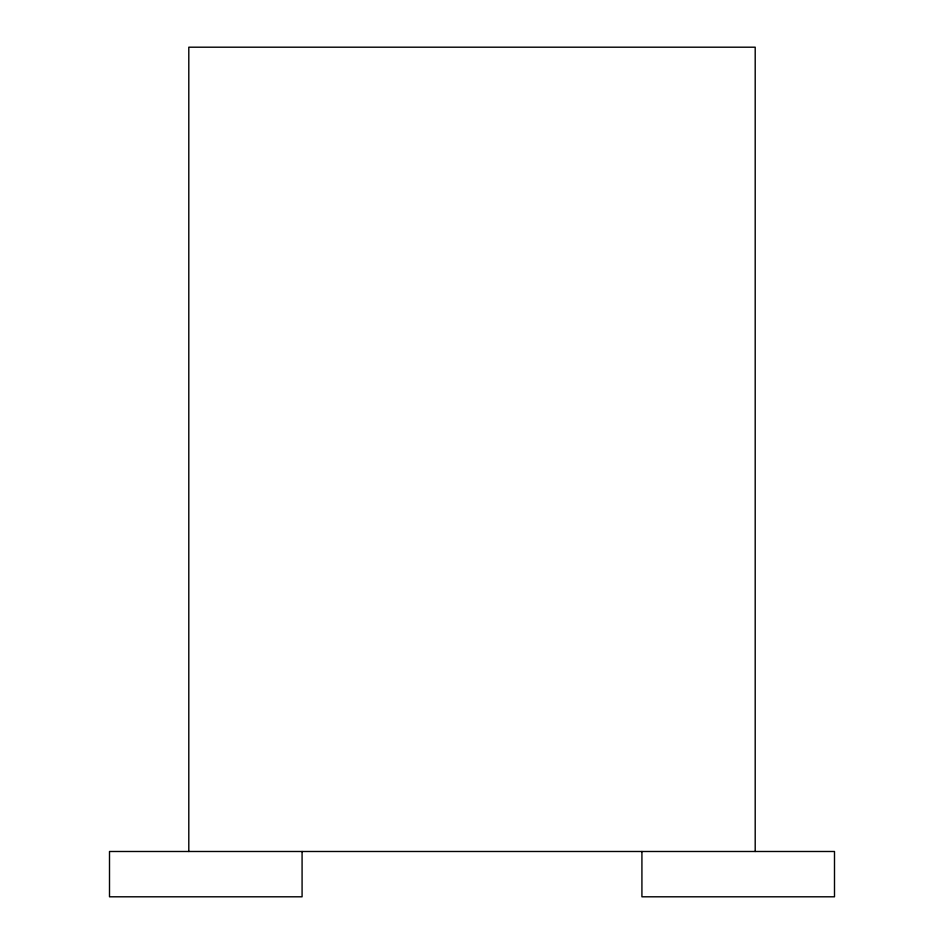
<?xml version="1.0" encoding="UTF-8"?>
<svg xmlns="http://www.w3.org/2000/svg" width="944" height="944" viewBox="0 0 944 944"><rect width="100%" height="100%" fill="white"/><g stroke="black" fill="none" stroke-linecap="round" stroke-linejoin="round"><path stroke-width="1.42" d="M755.2 851.488L755.2 47.2L188.8 47.2L188.8 851.488M641.92 851.488L641.92 896.8L834.496 896.8L834.496 851.488L109.504 851.488L109.504 896.8L302.08 896.8L302.08 851.488"/></g></svg>
